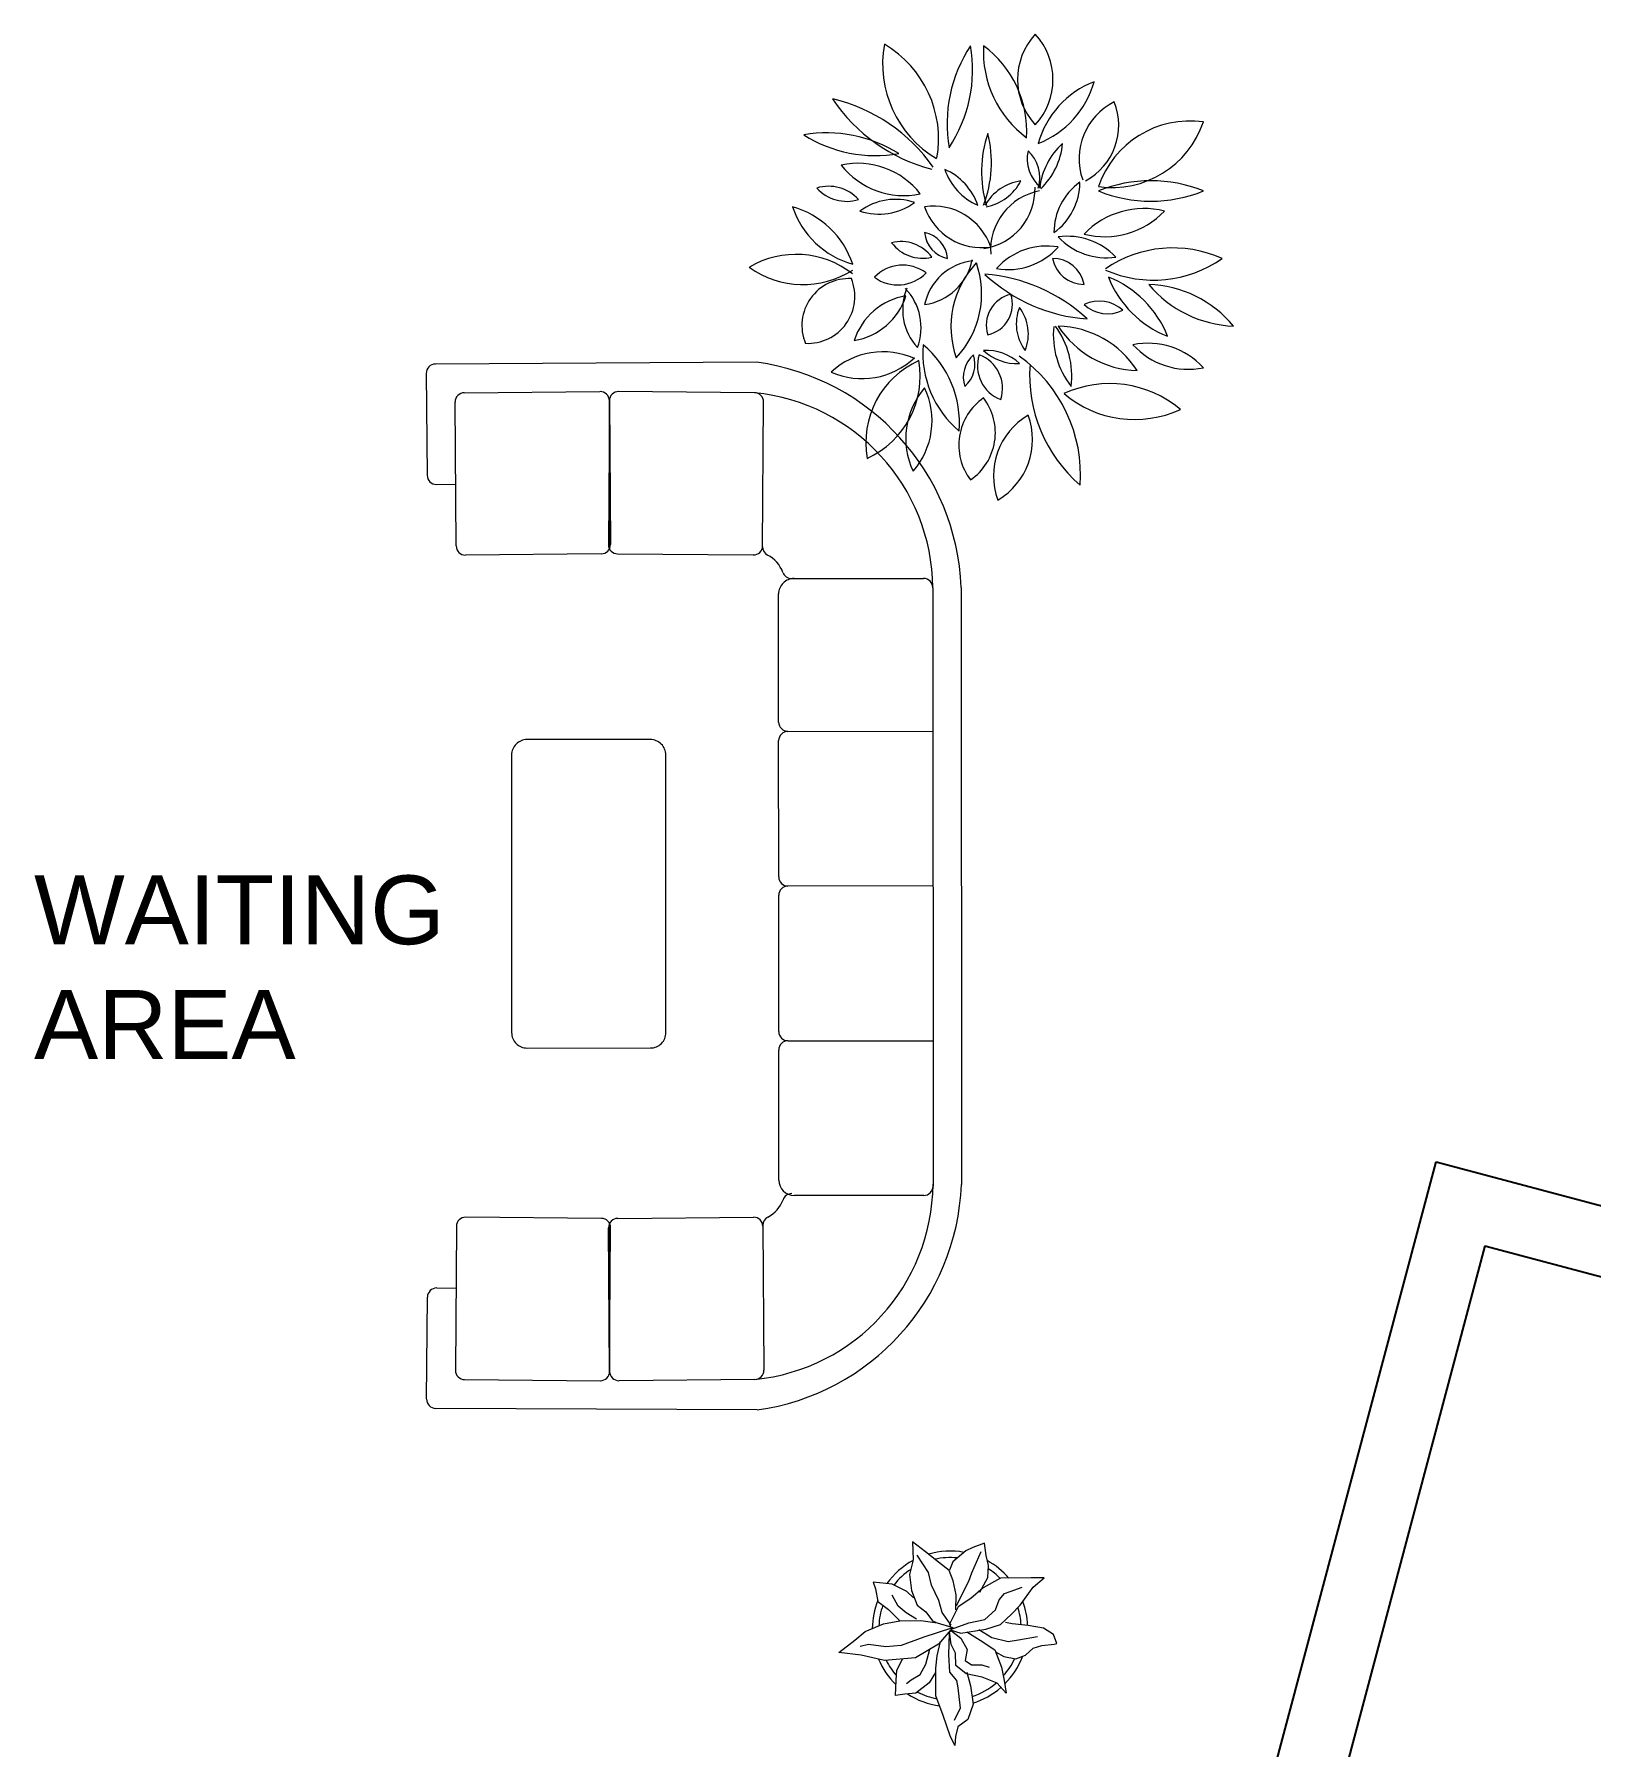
# Model space of a CAD drawing. Header units: millimetres. Extents: x 3079 to 579737, y 1565 to 1161826.
# Drawn here: x 163018 to 167544, y 1083877 to 1088858 of the extents above; entities that cross this region are included whole.
import ezdxf

# ---------------------------------------------------------------- set-up
doc = ezdxf.new("R2010")
doc.units = ezdxf.units.MM
doc.layers.add('FURNITURE', color=253, linetype='Continuous', lineweight=5, transparency=0.05)
doc.layers.add('TREES', color=72, linetype='Continuous', lineweight=5, transparency=0.05)
doc.layers.add('IG-Area', color=250, linetype='Continuous', lineweight=30)
doc.styles.get("Standard").update_dxf_attribs({"font": 'arial.ttf'})

msp = doc.modelspace()

# ---------------------------------------------------------------- linework, layer by layer
for p, q in [((166554.9, 1083549.1), (167094.7, 1085578.5)), ((167094.7, 1085578.5), (169124.2, 1085038.7)), ((167236.6, 1085333.8), (166799.6, 1083690.9)), ((167236.6, 1085333.8), (167623.2, 1085231))]:
    msp.add_line(p, q)
at = {"layer": 'FURNITURE'}
for p, q in [((164157.5, 1087871.9), (164160.3, 1087575.6)), ((165119.1, 1087904.1), (164184.2, 1087899)), ((164268.3, 1087815.4), (164663, 1087818.9)), ((165112.1, 1087815.6), (164717.3, 1087818.9)), ((164244.7, 1087369.9), (164241.6, 1087788.2)), ((164690.2, 1087792.2), (164687.4, 1087373.9)), ((164690.3, 1087370.5), (164690.2, 1087792.2)), ((164690.2, 1087792.2), (164693.3, 1087373.9)), ((164690.3, 1087370.5), (164690.2, 1087792.2)), ((165136, 1087367.4), (165138.8, 1087788.5)), ((164187.4, 1087548.9), (164243.3, 1087549.4)), ((164666.6, 1087346.7), (164271.8, 1087343.2)), ((164714.1, 1087346.8), (165108.9, 1087343.5)), ((165220, 1087275.1), (165604.1, 1087275.2)), ((165182.6, 1086857.4), (165182.4, 1087230.2)), ((165631.1, 1087248.3), (165631.6, 1085507.6)), ((165713.9, 1087249.1), (165714.5, 1085512.3)), ((165209.5, 1086830.5), (165631.2, 1086830.7)), ((165182.7, 1086407.4), (165182.6, 1086803.6)), ((165631.3, 1086380.7), (165209.6, 1086380.5)), ((165182.9, 1085957.4), (165182.7, 1086353.6)), ((165209.8, 1085930.5), (165631.5, 1085930.7)), ((165183, 1085525.4), (165182.9, 1085903.6)), ((165604.7, 1085480.6), (165227.9, 1085480.5)), ((164667.2, 1085413.9), (164272.5, 1085417.2)), ((164714.7, 1085413.9), (165109.5, 1085417.4)), ((164245.3, 1085390.5), (164242.5, 1084972.2)), ((164691.1, 1084968.5), (164688, 1085386.8)), ((164691, 1085390.2), (164691.1, 1084968.5)), ((164691, 1085390.2), (164691.1, 1084968.5)), ((164691.1, 1084968.5), (164693.9, 1085386.8)), ((165136.6, 1085393.6), (165139.7, 1084972.5)), ((164158.5, 1084888.5), (164161.1, 1085184.8)), ((164188.2, 1085211.5), (164244.1, 1085211)), ((164269.2, 1084945), (164664, 1084941.8)), ((165113.1, 1084945.3), (164718.3, 1084941.8)), ((165120.1, 1084856.8), (164185.2, 1084861.3))]:
    msp.add_line(p, q, dxfattribs=at)
msp.add_lwpolyline([(164450.9, 1085909.4), (164810, 1085909.5, 0.414214), (164854.8, 1085954.4), (164854.5, 1086761.9, 0.414214), (164809.7, 1086806.7), (164450.7, 1086806.6, 0.414214), (164405.8, 1086761.7), (164406.1, 1085954.2, 0.414214)], format="xyb", close=True, dxfattribs=at)
for centre, radius, start, end in [((164184.4, 1087872.1), 26.9, 90.508, 180.508), ((165025.1, 1087221.5), 689.1, 2.2952, 82.1539), ((164268.5, 1087788.5), 26.9, 90.508, 180.508), ((164663.3, 1087792), 26.9, 0.508, 90.508), ((164717.1, 1087792), 26.9, 89.5296, 179.5296), ((165055.3, 1087242.6), 575.8, 0.5618, 84.332), ((165111.9, 1087788.7), 26.9, 359.5296, 89.5296), ((164187.2, 1087575.8), 26.9, 180.508, 270.508), ((164271.6, 1087370.2), 26.9, 180.508, 270.508), ((164666.4, 1087373.7), 26.9, 270.508, 0.508), ((164714.3, 1087373.7), 26.9, 179.5296, 269.5296), ((165109.1, 1087370.4), 26.9, 269.5296, 359.5296), ((165162.9, 1087367.2), 26.9, 179.6156, 242.5353), ((165108.1, 1087261.8), 92, 19.7721, 62.5353), ((165227.3, 1087230.2), 44.9, 90.0188, 180.0188), ((165220, 1087302), 26.9, 199.7721, 270.0188), ((165604.1, 1087248.3), 26.9, 0.0188, 90.0188), ((165209.5, 1086857.4), 26.9, 180.0188, 270.0188), ((165209.5, 1086803.6), 26.9, 90.0188, 180.0188), ((165209.6, 1086407.4), 26.9, 180.0188, 270.0188), ((165209.6, 1086353.6), 26.9, 90.0188, 180.0188), ((165209.8, 1085957.4), 26.9, 180.0188, 270.0188), ((165209.8, 1085903.6), 26.9, 90.0188, 180.0188), ((165227.9, 1085525.4), 44.9, 180.0188, 270.0188), ((165055.8, 1085518.3), 575.8, 275.7056, 359.4758), ((165025.6, 1085539.4), 689.1, 277.8837, 357.7424), ((165108.7, 1085499.2), 92, 297.5023, 340.2655), ((165220.6, 1085459.1), 26.9, 90.0188, 160.2655), ((165604.7, 1085507.6), 26.9, 270.0188, 0.0188), ((164272.2, 1085390.3), 26.9, 89.5296, 179.5296), ((165109.7, 1085390.5), 26.9, 0.508, 90.508), ((165163.6, 1085393.8), 26.9, 117.5023, 180.422), ((164667, 1085387), 26.9, 359.5296, 89.5296), ((164715, 1085387), 26.9, 90.508, 180.508), ((164188, 1085184.5), 26.9, 89.5296, 179.5296), ((164269.4, 1084972), 26.9, 179.5296, 269.5296), ((164664.2, 1084968.7), 26.9, 269.5296, 359.5296), ((164718, 1084968.7), 26.9, 180.508, 270.508), ((165112.8, 1084972.2), 26.9, 270.508, 0.508), ((164185.4, 1084888.2), 26.9, 179.5296, 269.5296)]:
    msp.add_arc(centre, radius, start, end, dxfattribs=at)
at = {"layer": 'TREES'}
for p, q in [((165609.6, 1084444.1), (165571.7, 1084473.5)), ((165571.7, 1084473.5), (165574.2, 1084420.8)), ((165781.1, 1084469.1), (165747.8, 1084456.2)), ((165786.1, 1084433.1), (165781.1, 1084469.1)), ((165574.2, 1084420.8), (165563.1, 1084378)), ((165618.2, 1084384.1), (165585, 1084434.3)), ((165647.5, 1084413.5), (165609.6, 1084444.1)), ((165727.2, 1084447.3), (165688.8, 1084415.1)), ((165747.8, 1084456.2), (165727.2, 1084447.3)), ((165770.9, 1084443.5), (165743.8, 1084381.8)), ((165792.6, 1084403.7), (165786.1, 1084433.1)), ((165563.1, 1084378), (165569.2, 1084331.3)), ((165626.7, 1084347.4), (165618.2, 1084384.1)), ((165678.2, 1084390.1), (165647.5, 1084413.5)), ((165690.5, 1084359.5), (165678.2, 1084390.1)), ((165688.8, 1084415.1), (165679.8, 1084390.8)), ((165743.8, 1084381.8), (165734.9, 1084357.4)), ((165768.2, 1084326.5), (165791.3, 1084369.1)), ((165791.3, 1084369.1), (165792.6, 1084403.7)), ((165512.9, 1084349.7), (165457.7, 1084355.9)), ((165457.7, 1084355.9), (165463.9, 1084336.3)), ((165463.9, 1084336.3), (165471.2, 1084299.6)), ((165555.6, 1084329), (165512.9, 1084349.7)), ((165575.2, 1084310.5), (165555.6, 1084329)), ((165569.2, 1084331.3), (165585, 1084288.6)), ((165648.8, 1084301.9), (165626.7, 1084347.4)), ((165699, 1084319.2), (165690.5, 1084359.5)), ((165697.8, 1084275), (165699, 1084319.2)), ((165734.9, 1084357.4), (165699, 1084286.9)), ((165777.4, 1084338.8), (165742, 1084308.2)), ((165827.6, 1084367), (165777.4, 1084338.8)), ((165823.9, 1084304.4), (165839.9, 1084322.8)), ((165917, 1084368.2), (165827.6, 1084367)), ((165839.9, 1084322.8), (165855.7, 1084329)), ((165855.7, 1084329), (165891.2, 1084341.1)), ((165885.1, 1084288.6), (165923.1, 1084341.1)), ((165954.9, 1084368.2), (165917, 1084368.2)), ((165923.1, 1084341.1), (165954.9, 1084368.2)), ((165471.2, 1084299.6), (165501.9, 1084276.3)), ((165501.9, 1084276.3), (165533.8, 1084244.4)), ((165530, 1084286.1), (165512.9, 1084318)), ((165553.3, 1084266.5), (165530, 1084286.1)), ((165585, 1084288.6), (165610.9, 1084269)), ((165658.6, 1084267.7), (165648.8, 1084301.9)), ((165705.1, 1084283.6), (165679.4, 1084233.3)), ((165742, 1084308.2), (165705.1, 1084283.6)), ((165782.2, 1084246.9), (165812.8, 1084275)), ((165812.8, 1084275), (165823.9, 1084304.4)), ((165859.5, 1084262.7), (165885.1, 1084288.6)), ((165434.5, 1084212.5), (165487.1, 1084234.6)), ((165487.1, 1084234.6), (165535, 1084243.1)), ((165535, 1084243.1), (165596.1, 1084244.4)), ((165584, 1084248.1), (165553.3, 1084266.5)), ((165596.1, 1084244.4), (165643.8, 1084237.1)), ((165685.5, 1084222.3), (165604.6, 1084195.4)), ((165610.9, 1084269), (165630.5, 1084243.1)), ((165630.5, 1084243.1), (165640.2, 1084239.6)), ((165643.8, 1084237.1), (165689.2, 1084223.5)), ((165689.2, 1084223.5), (165647.5, 1084175.8)), ((165684.2, 1084231), (165658.6, 1084267.7)), ((165679.4, 1084233.3), (165685.5, 1084218.7)), ((165685.5, 1084218.7), (165735.7, 1084237.1)), ((165735.7, 1084237.1), (165782.2, 1084246.9)), ((165784.7, 1084218.7), (165827.6, 1084232.1)), ((165827.6, 1084232.1), (165859.5, 1084262.7)), ((165861.8, 1084234.6), (165842.2, 1084238.3)), ((165908.5, 1084229.8), (165861.8, 1084234.6)), ((165952.4, 1084222.3), (165908.5, 1084229.8)), ((165981.8, 1084203.9), (165952.4, 1084222.3)), ((165357.4, 1084151.4), (165403.9, 1084186.8)), ((165403.9, 1084186.8), (165434.5, 1084212.5)), ((165444.3, 1084174.5), (165419.8, 1084168.5)), ((165494.6, 1084167.2), (165444.3, 1084174.5)), ((165538.5, 1084171), (165494.6, 1084167.2)), ((165604.6, 1084195.4), (165538.5, 1084171)), ((165647.5, 1084175.8), (165580.2, 1084135.3)), ((165643.8, 1084141.6), (165653.6, 1084183.1)), ((165678.2, 1084207.7), (165676.9, 1084143.9)), ((165679.4, 1084212.5), (165685.5, 1084213.7)), ((165684.2, 1084174.5), (165679.4, 1084212.5)), ((165681.9, 1084217.5), (165712.4, 1084207.7)), ((165696.5, 1084148.9), (165684.2, 1084174.5)), ((165685.5, 1084213.7), (165712.4, 1084192.9)), ((165712.4, 1084207.7), (165784.7, 1084218.7)), ((165712.4, 1084192.9), (165730.9, 1084160)), ((165729.7, 1084211.4), (165768.8, 1084186.8)), ((165803, 1084194.1), (165765.1, 1084217.5)), ((165768.8, 1084186.8), (165811.6, 1084158.7)), ((165849.7, 1084182.1), (165803, 1084194.1)), ((165880.1, 1084186.8), (165849.7, 1084182.1)), ((165935.4, 1084196.6), (165880.1, 1084186.8)), ((165923.1, 1084163.5), (165947.7, 1084171)), ((165947.7, 1084171), (165984.3, 1084175.8)), ((165991.6, 1084177), (165981.8, 1084203.9)), ((165984.3, 1084175.8), (165991.6, 1084177)), ((165422.3, 1084142.9), (165357.4, 1084151.4)), ((165490.8, 1084128.1), (165422.3, 1084142.9)), ((165580.2, 1084135.3), (165490.8, 1084128.1)), ((165526.2, 1084099.9), (165543.5, 1084134.1)), ((165610.9, 1084117), (165621.9, 1084161.2)), ((165640.2, 1084105.9), (165643.8, 1084141.6)), ((165676.9, 1084143.9), (165679.4, 1084093.9)), ((165697.8, 1084113.5), (165696.5, 1084148.9)), ((165730.9, 1084160), (165724.7, 1084128.1)), ((165724.7, 1084128.1), (165743, 1084115.7)), ((165811.6, 1084158.7), (165831.2, 1084108.5)), ((165812.8, 1084152.7), (165837.4, 1084139.1)), ((165837.4, 1084139.1), (165872.8, 1084133.1)), ((165872.8, 1084133.1), (165901, 1084142.9)), ((165901, 1084142.9), (165923.1, 1084163.5)), ((165522.7, 1084026.3), (165524, 1084070.5)), ((165524, 1084070.5), (165526.2, 1084099.9)), ((165554.6, 1084060.7), (165567.9, 1084071.8)), ((165567.9, 1084071.8), (165593.8, 1084087.6)), ((165593.8, 1084087.6), (165610.9, 1084117)), ((165639, 1084092.6), (165620.7, 1084063.2)), ((165640.2, 1084066.8), (165640.2, 1084105.9)), ((165679.4, 1084093.9), (165700.3, 1084069.3)), ((165728.4, 1084088.9), (165697.8, 1084113.5)), ((165774.9, 1084079.1), (165728.4, 1084088.9)), ((165729.7, 1084093.9), (165740.7, 1084054.5)), ((165743, 1084115.7), (165773.6, 1084115.7)), ((165773.6, 1084115.7), (165794.5, 1084108.5)), ((165817.8, 1084062), (165774.9, 1084079.1)), ((165831.2, 1084108.5), (165838.7, 1084069.3)), ((165549.6, 1084030.1), (165522.7, 1084026.3)), ((165581.5, 1084032.6), (165549.6, 1084030.1)), ((165620.7, 1084063.2), (165581.5, 1084032.6)), ((165640.2, 1084025.1), (165640.2, 1084066.8)), ((165661.1, 1083967.5), (165640.2, 1084025.1)), ((165700.3, 1084069.3), (165703.8, 1084048.4)), ((165703.8, 1084048.4), (165710.1, 1083989.6)), ((165740.7, 1084054.5), (165748, 1084000.7)), ((165844.7, 1084032.6), (165817.8, 1084062)), ((165838.7, 1084069.3), (165844.7, 1084032.6)), ((165710.1, 1083989.6), (165692.8, 1083952.9)), ((165748, 1084000.7), (165733.2, 1083956.5)), ((165681.9, 1083908.7), (165661.1, 1083967.5)), ((165703.8, 1083934.6), (165696.5, 1083906.4)), ((165733.2, 1083956.5), (165703.8, 1083934.6)), ((165695.3, 1083880.6), (165681.9, 1083908.7)), ((165696.5, 1083906.4), (165695.3, 1083880.6))]:
    msp.add_line(p, q, dxfattribs=at)
for centre, radius, start, end in [((166071.6, 1088726.5), 194.2, 137.2817, 222.7183), ((165786.3, 1088726.5), 194.2, 317.2817, 42.7183), ((165805, 1088772), 320, 169.7437, 239.3198), ((165328, 1088553.1), 320, 349.9797, 59.5558), ((166085.8, 1088596.9), 413.5, 146.5506, 189.6063), ((165333.2, 1088755.8), 413.5, 326.5506, 9.6063), ((166088.8, 1088807), 310.8, 176.7146, 233.4855), ((165593.5, 1088575), 310.8, 356.7146, 53.4855), ((165838.9, 1088793.3), 271.4, 291.2499, 344.3738), ((166198.6, 1088467.3), 271.4, 111.2499, 164.3738), ((165750.1, 1088944.1), 493.5, 213.7346, 255.7157), ((165227.3, 1088189.5), 493.5, 34.8518, 76.8329), ((166241.3, 1088496.2), 184.9, 116.5049, 199.3878), ((165986.7, 1088594), 184.9, 298.5878, 21.4707), ((166378.5, 1088325.5), 280.4, 81.9405, 161.3964), ((166152.1, 1088692.6), 280.4, 261.9405, 341.3964), ((165323.1, 1088178.5), 392.8, 57.8807, 99.8189), ((165464.9, 1088898.1), 392.8, 237.8807, 279.8189), ((166120.5, 1088458.3), 347.8, 161.3279, 196.3785), ((165453.7, 1088485), 347.8, 339.0434, 14.094), ((166010.1, 1088495.3), 104.9, 166.6712, 231.5788), ((165837.2, 1088442.1), 104.9, 342.6051, 47.5126), ((166149.8, 1088385.4), 209.9, 132.3809, 173.0513), ((165799.4, 1088559.9), 209.9, 313.9894, 354.6599), ((165412.9, 1088252.4), 230.4, 37.9495, 102.0596), ((165546.5, 1088619.4), 230.4, 217.9495, 282.0596), ((165833.9, 1088523.4), 178.1, 199.0975, 246.0922), ((165593.5, 1088302.3), 178.1, 19.0975, 66.0922), ((165327.9, 1088298.5), 117.4, 42.1798, 106.9561), ((165380.7, 1088489.6), 117.4, 222.1798, 286.9561), ((165753.7, 1088407.6), 174.6, 278.3256, 1.7816), ((165908, 1088288.7), 144.5, 98.3028, 150.1644), ((165758.8, 1088498.2), 144.5, 280.7404, 332.602), ((166161.8, 1088281.9), 178.5, 125.3547, 180.2444), ((165879.9, 1088426.7), 178.5, 305.3547, 0.2444), ((166265.3, 1088025.7), 406.4, 67.9577, 112.0423), ((165152.3, 1088106.8), 259.3, 18.5093, 74.2466), ((165468.6, 1088438.7), 259.3, 198.5093, 254.2466), ((165522.5, 1088204.4), 173.6, 71.397, 126.5601), ((165474.5, 1088508.4), 173.6, 251.397, 306.5601), ((165633.3, 1088183), 175.3, 18.7265, 98.5819), ((165773.2, 1088412.7), 175.3, 198.7265, 278.5819), ((165973.6, 1088230.8), 174.6, 100.5964, 184.0524), ((166265.3, 1088779.1), 406.4, 247.9577, 292.0423), ((166245.1, 1088110.8), 240.6, 75.5726, 136.3385), ((166130.9, 1088510), 240.6, 255.5726, 316.3385), ((165538.2, 1088143.3), 112, 36.6262, 104.0418), ((165690.8, 1088288.1), 83.9, 184.751, 258.4779), ((165590.4, 1088198.9), 83.9, 4.751, 78.4779), ((166022.8, 1088077.8), 192.7, 43.3367, 98.0592), ((166135.9, 1088400.8), 192.7, 223.3367, 278.0592), ((165233.3, 1087950.2), 267.7, 52.0955, 120.5238), ((165600.9, 1088318.7), 112, 216.6262, 284.0418), ((165962.3, 1088046.4), 195.9, 80.1717, 138.3136), ((165849.5, 1088369.6), 195.9, 260.1717, 318.3136), ((166069.6, 1088222.7), 92.1, 190.523, 270.8605), ((165980.4, 1088113.8), 92.1, 10.523, 90.8605), ((166329.4, 1087890.1), 346.6, 65.6693, 124.4476), ((166273.2, 1088489.6), 346.6, 246.2552, 305.0335), ((165253.9, 1088397.9), 267.7, 234.1936, 302.622), ((165543.2, 1088072.7), 113.9, 53.2772, 136.2565), ((165529, 1088242.8), 113.9, 233.2772, 316.2565), ((165586.4, 1088232.3), 161.6, 277.3883, 349.0703), ((165765.3, 1088038.7), 161.6, 96.3902, 168.0722), ((165954.4, 1088007.4), 270.8, 136.6356, 199.4278), ((165502.2, 1088103.3), 270.8, 316.6356, 19.4278), ((165747.6, 1087675.2), 486, 46.9394, 85.8583), ((166114.5, 1088514.9), 486, 226.9394, 265.8583), ((165386.9, 1088010.8), 136.7, 86.9965, 202.2058), ((165267.5, 1088095.7), 136.7, 266.9965, 22.2058), ((165707.7, 1088057.6), 164.5, 157.7123, 222.4235), ((165432.4, 1088004.9), 164.5, 339.261, 43.9723), ((166423.2, 1088261.1), 301.8, 201.3015, 248.66), ((166032.2, 1087870.4), 301.8, 21.3015, 68.66), ((166518.1, 1088346.1), 337, 219.7488, 267.8702), ((166246.5, 1087793.9), 337, 39.7488, 87.8702), ((165583.7, 1087909.2), 190.5, 99.3324, 162.1699), ((165371.5, 1088155.5), 190.5, 279.3324, 342.1699), ((165877, 1088012.8), 90.6, 102.1635, 198.3798), ((165771.9, 1088072.8), 90.6, 282.1635, 18.3798), ((166002.7, 1088015.8), 129, 158.2119, 216.9673), ((165779.9, 1087986.1), 129, 338.2119, 36.9673), ((166115.1, 1087980.6), 101.5, 47.3873, 115.7476), ((166139.7, 1088146.8), 101.5, 227.3873, 295.7476), ((166225.9, 1087984.5), 244.5, 174.4977, 218.0761), ((165790.7, 1087864), 244.5, 352.8778, 36.4562), ((165987.5, 1087726.2), 283.3, 32.8184, 88.3343), ((166233.9, 1088162.9), 283.3, 212.8184, 268.3343), ((166257, 1087742.5), 217, 42.1437, 101.6667), ((165486.3, 1087712.6), 222, 65.4893, 132.7752), ((165425.3, 1088078.5), 222, 246.1459, 313.4318), ((165699.2, 1087669.4), 263.1, 114.4303, 189.807), ((165331.2, 1087864.2), 263.1, 294.4303, 9.807), ((165898, 1087930.6), 296.1, 175.2839, 229.9285), ((165412.4, 1087728.4), 296.1, 355.2839, 49.9285), ((165805.7, 1087860.9), 86, 131.0823, 198.427), ((165667.6, 1087898.5), 86, 311.0823, 18.427), ((165864.6, 1087893.4), 103.8, 161.8817, 249.7301), ((165730, 1087828.3), 103.8, 341.8817, 69.7301), ((165786.6, 1087796.9), 141.6, 47.1077, 93.2701), ((165874.9, 1088042), 141.6, 227.1077, 273.2701), ((165636.1, 1087575.9), 424.6, 356.0096, 54.5768), ((166374, 1088100.6), 217, 222.1437, 281.6667), ((166337.2, 1087867.7), 424.6, 176.0096, 229.186), ((165775.4, 1087682.8), 223.2, 138.8969, 205.4069), ((165405.5, 1087733.7), 223.2, 318.8969, 25.4069), ((166145.5, 1087523.2), 318.7, 49.8506, 114.6719), ((166218, 1088056.4), 318.7, 229.8506, 294.6719), ((165873, 1087663.2), 166.5, 124.6008, 217.4658), ((165646.3, 1087699), 166.5, 304.6008, 37.4658), ((166011.1, 1087574.4), 203.6, 120.4086, 200.4312), ((165717.2, 1087679), 203.6, 300.4086, 20.4312), ((165681, 1084220.1), 226, 118.3455, 144.4541), ((165681, 1084220.1), 226, 79.7038, 106.1281), ((165681, 1084220.1), 207.1, 84.1886, 102.4028), ((165681, 1084220.1), 207.1, 123.3868, 142.0756), ((165681, 1084220.1), 226, 40.6606, 61.3393), ((165681, 1084220.1), 207.1, 45.0835, 57.5023), ((165681, 1084220.1), 226, 158.5862, 179.7442), ((165681, 1084220.1), 207.1, 160.6559, 177.5057), ((165681, 1084220.1), 207.1, 3.2699, 17.4002), ((165681, 1084220.1), 226, 2.503, 20.4563), ((165681, 1084220.1), 226, 202.9768, 225.8473), ((165681, 1084220.1), 207.1, 206.2761, 221.1349), ((165681, 1084220.1), 207.1, 318.4756, 335.3347), ((165681, 1084220.1), 226, 314.8021, 339.1804), ((165681, 1084220.1), 226, 236.9563, 262.295), ((165681, 1084220.1), 207.1, 242.6899, 259.5346), ((165681, 1084220.1), 207.1, 287.9864, 310.5771), ((165681, 1084220.1), 226, 287.123, 310.9816)]:
    msp.add_arc(centre, radius, start, end, dxfattribs=at)

# ---------------------------------------------------------------- texts
at = {"layer": 'IG-Area', "insert": (163017.1, 1086411.3), "char_height": 200, "attachment_point": 1}
msp.add_mtext_dynamic_manual_height_columns('WAITING\\PAREA', width=38356.189, gutter_width=12.5, heights=[0], dxfattribs=at)

doc.saveas('drawing.dxf')
